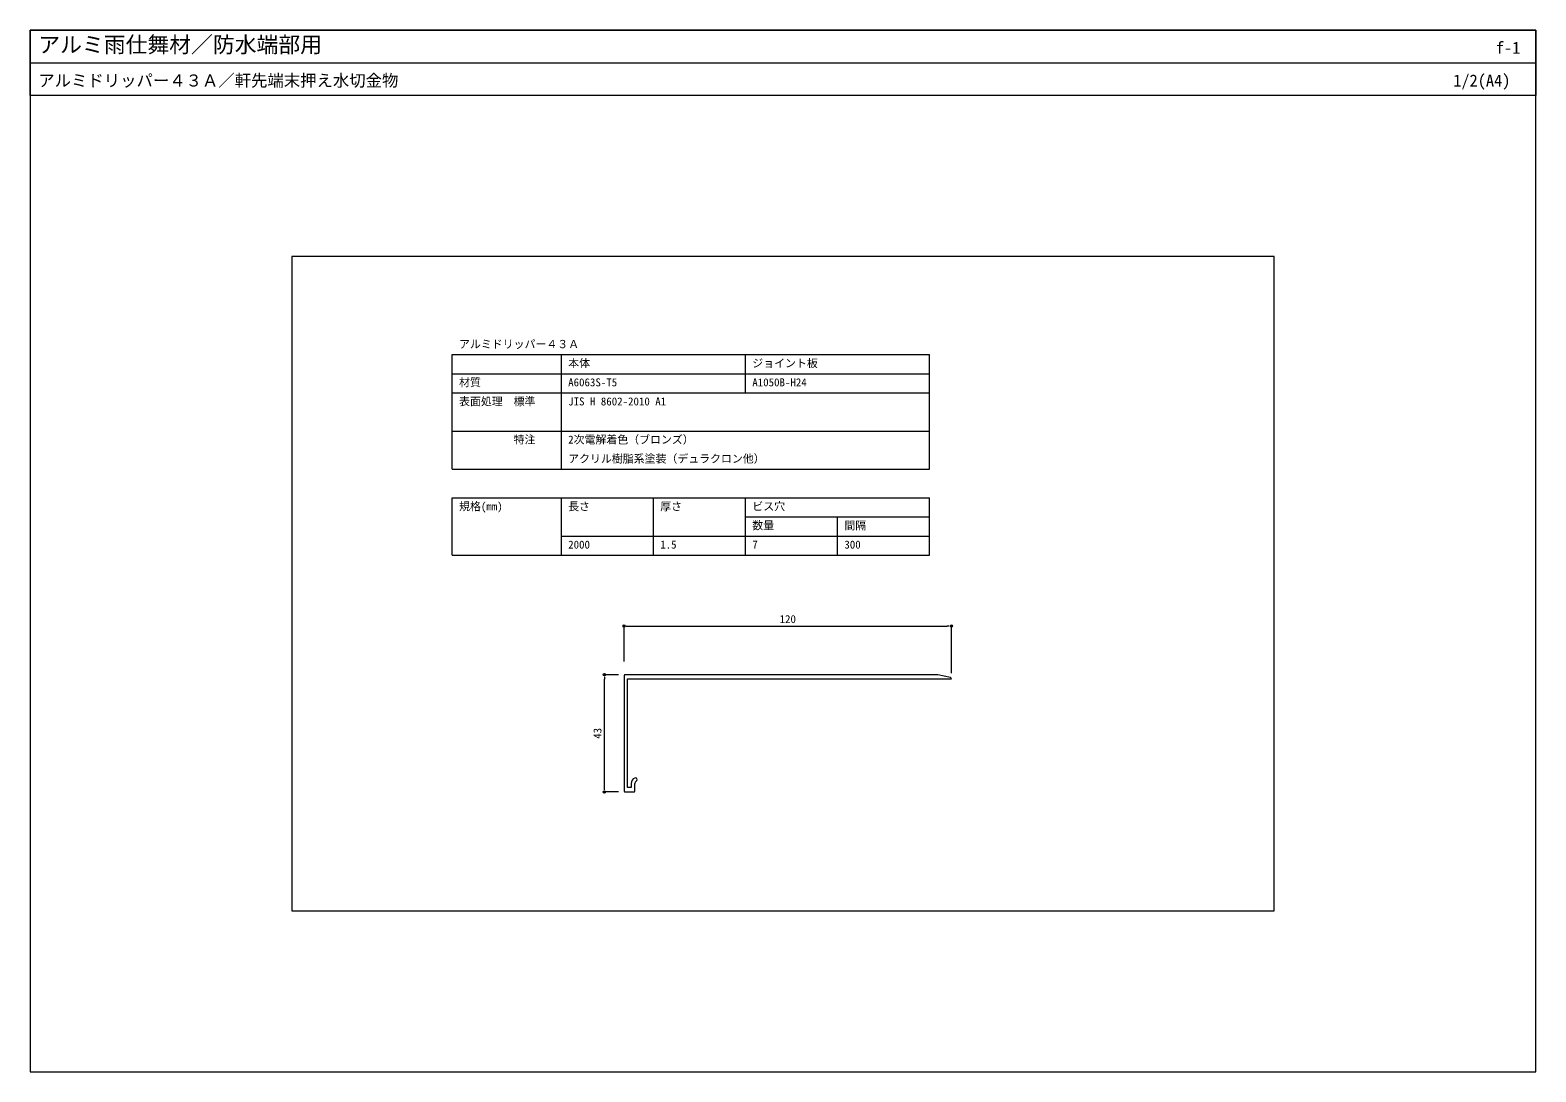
# Model space of a CAD drawing. Units: millimetres, scale not verified. Extents: x -276 to 276, y -191 to 191.
import ezdxf
from ezdxf.enums import TextEntityAlignment as Align

# ---------------------------------------------------------------- set-up
doc = ezdxf.new("R2010")
doc.units = ezdxf.units.MM
doc.header["$LTSCALE"] = 0.5
for name, color, linetype, lineweight in [('0-0_0', 7, 'Continuous', 9), ('0-2_moji', 7, 'Continuous', 18), ('0-3_SUNPO', 7, 'Continuous', 18), ('0-4_KANAMONO_1', 5, 'Continuous', 18), ('0-5_WAKU', 7, 'Continuous', 18)]:
    doc.layers.add(name, color=color, linetype=linetype, lineweight=lineweight)
doc.styles.add('ＭＳ ゴシック', font='')
doc.styles.get('ＭＳ ゴシック').set_extended_font_data('MS Gothic')

# ---------------------------------------------------------------- blocks, each defined once
blk = doc.blocks.new('_DOT')
at = {"layer": '0-0_0'}
for p, q in [((-0.5, 0), (-1, 0)), ((0.25, 0), (-0.25, 0))]:
    blk.add_line(p, q, dxfattribs=at)
blk.add_circle((0, 0), 0.25, dxfattribs=at)

msp = doc.modelspace()

# ---------------------------------------------------------------- linework, layer by layer
at = {"layer": '0-0_0', "lineweight": 18}
msp.add_line((-276.0172, 178.9883), (275.9828, 178.9883), dxfattribs=at)
msp.add_lwpolyline([(-180.0172, -132.0117), (179.9828, -132.0117), (179.9828, 107.9883), (-180.0172, 107.9883)], close=True, dxfattribs=at)
at = {"layer": '0-2_moji'}
for p, q in [((-121.2669, 29.9883), (-121.2669, 71.9883)), ((-121.2669, 71.9883), (53.7331, 71.9883)), ((-81.2669, 29.9883), (-81.2669, 71.9883)), ((-13.7669, 57.9883), (-13.7669, 71.9883)), ((53.7331, 29.9883), (53.7331, 71.9883)), ((-121.2669, 64.9883), (53.7331, 64.9883)), ((-121.2669, 57.9883), (53.7331, 57.9883)), ((-121.2669, 43.9883), (53.7331, 43.9883)), ((-121.2669, 29.9883), (53.7331, 29.9883)), ((-121.2669, -1.5117), (-121.2669, 19.4883)), ((-121.2669, 19.4883), (53.7331, 19.4883)), ((-81.2669, -1.5117), (-81.2669, 19.4883)), ((-47.5169, -1.5117), (-47.5169, 19.4883)), ((-13.7669, -1.5117), (-13.7669, 19.4883)), ((53.7331, -1.5117), (53.7331, 19.4883)), ((-13.7669, 12.4883), (53.7331, 12.4883)), ((19.9831, -1.5117), (19.9831, 12.4883)), ((-81.2669, 5.4883), (53.7331, 5.4883)), ((-121.2669, -1.5117), (53.7331, -1.5117))]:
    msp.add_line(p, q, dxfattribs=at)
at = {"layer": '0-3_SUNPO'}
for p, q in [((-58.2679, -40.5246), (-58.2679, -27.5246)), ((-56.6679, -27.5246), (60.1321, -27.5246)), ((61.7321, -44.8624), (61.7321, -27.5246)), ((-60.2679, -45.3624), (-65.4855, -45.3624)), ((-65.4855, -86.7624), (-65.4855, -46.9624)), ((-60.2679, -88.3624), (-65.4855, -88.3624))]:
    msp.add_line(p, q, dxfattribs=at)
at = {"layer": '0-4_KANAMONO_1'}
for p, q in [((-58.2679, -45.6624), (-58.2679, -88.0624)), ((-54.3679, -88.0624), (-54.3679, -85.2624)), ((-53.4679, -83.8552), (-53.4679, -83.8552)), ((-57.9679, -88.3624), (-54.6679, -88.3624))]:
    msp.add_line(p, q, dxfattribs=at)
for points in [[(61.4439, -46.4094), (56.7321, -45.3624), (-57.9679, -45.3624)], [(-55.6679, -85.2624), (-55.6679, -86.7624), (-56.9679, -86.7624), (-56.9679, -46.8624), (61.7321, -46.8624)]]:
    msp.add_lwpolyline(points, dxfattribs=at)
for centre, radius, start, end in [((-57.9679, -45.6624), 0.3, 90, 180), ((61.2321, -46.8624), 0.5, 360, 64.94238), ((-57.9679, -88.0624), 0.3, 180, 270), ((-53.4679, -85.2624), 2.2, 114.79386, 180), ((-54.6679, -88.0624), 0.3, 270, 360), ((-54.1179, -83.8552), 0.65, 0, 114.79386), ((-53.4679, -85.2624), 0.9, 114.79386, 180), ((-54.1179, -83.8552), 0.65, 294.79386, 360)]:
    msp.add_arc(centre, radius, start, end, dxfattribs=at)
at = {"layer": '0-5_WAKU'}
for points in [[(275.9828, 166.9883), (-276.0172, 166.9883), (-276.0172, 190.9883), (275.9828, 190.9883)], [(-276.0172, -191.0117), (275.9828, -191.0117), (275.9828, 190.9883), (-276.0172, 190.9883)]]:
    msp.add_lwpolyline(points, close=True, dxfattribs=at)

# ---------------------------------------------------------------- block references
at = {"layer": '0-3_SUNPO', "xscale": 1.6, "yscale": 1.6}
for p, rotation in [((-58.2679, -27.5246), 180), ((-65.4855, -45.3624), 90), ((-65.4855, -88.3624), 270)]:
    msp.add_blockref('_DOT', p, dxfattribs=dict(at, rotation=rotation))
msp.add_blockref('_DOT', (61.7321, -27.5246), dxfattribs=at)

# ---------------------------------------------------------------- texts
at = {"layer": '0-2_moji', "style": 'ＭＳ ゴシック'}
for s, p in [('アルミドリッパー４３Ａ', (-118.7669, 73.4883)), ('本体', (-78.7669, 66.4883)), ('ジョイント板', (-11.2669, 66.4883)), ('材質', (-118.7669, 59.4883)), ('A6063S-T5', (-78.7669, 59.4883)), ('A1050B-H24', (-11.2669, 59.4883)), ('表面処理\u3000標準', (-118.7669, 52.4883)), ('JIS H 8602-2010 A1', (-78.7669, 52.4883)), ('\u3000\u3000\u3000\u3000\u3000特注', (-118.7669, 38.4883)), ('2次電解着色（ブロンズ）', (-78.7669, 38.4883)), ('アクリル樹脂系塗装（デュラクロン他）', (-78.7669, 31.4883)), ('規格(mm)', (-118.7669, 13.9883)), ('長さ', (-78.7669, 13.9883)), ('厚さ', (-45.0169, 13.9883)), ('ビス穴', (-11.2669, 13.9883)), ('数量', (-11.2669, 6.9883)), ('間隔', (22.4831, 6.9883)), ('2000', (-78.7669, -0.0117)), ('1.5', (-45.0169, -0.0117)), ('7', (-11.2669, -0.0117)), ('300', (22.4831, -0.0117))]:
    msp.add_text(s, height=2.933, dxfattribs=at).set_placement(p, align=Align.BOTTOM_LEFT)
at = {"layer": '0-3_SUNPO', "style": 'ＭＳ ゴシック'}
msp.add_text('120', height=2.933, dxfattribs=at).set_placement((-1.2679, -27.3246), align=Align.BOTTOM_LEFT)
msp.add_text('43', height=2.933, rotation=90, dxfattribs=at).set_placement((-65.6855, -68.8624), align=Align.BOTTOM_LEFT)
at = {"layer": '0-5_WAKU', "style": 'ＭＳ ゴシック'}
for s, height, p in [('アルミ雨仕舞材／防水端部用', 5.865, (-273.0172, 180.9883)), ('f-1', 4.399, (261.2873, 180.9883)), ('アルミドリッパー４３Ａ／軒先端末押え水切金物', 4.399, (-273.0172, 168.9883)), ('1/2(A4)', 4.399, (245.6934, 168.9883))]:
    msp.add_text(s, height=height, dxfattribs=at).set_placement(p, align=Align.BOTTOM_LEFT)

doc.saveas('drawing.dxf')
